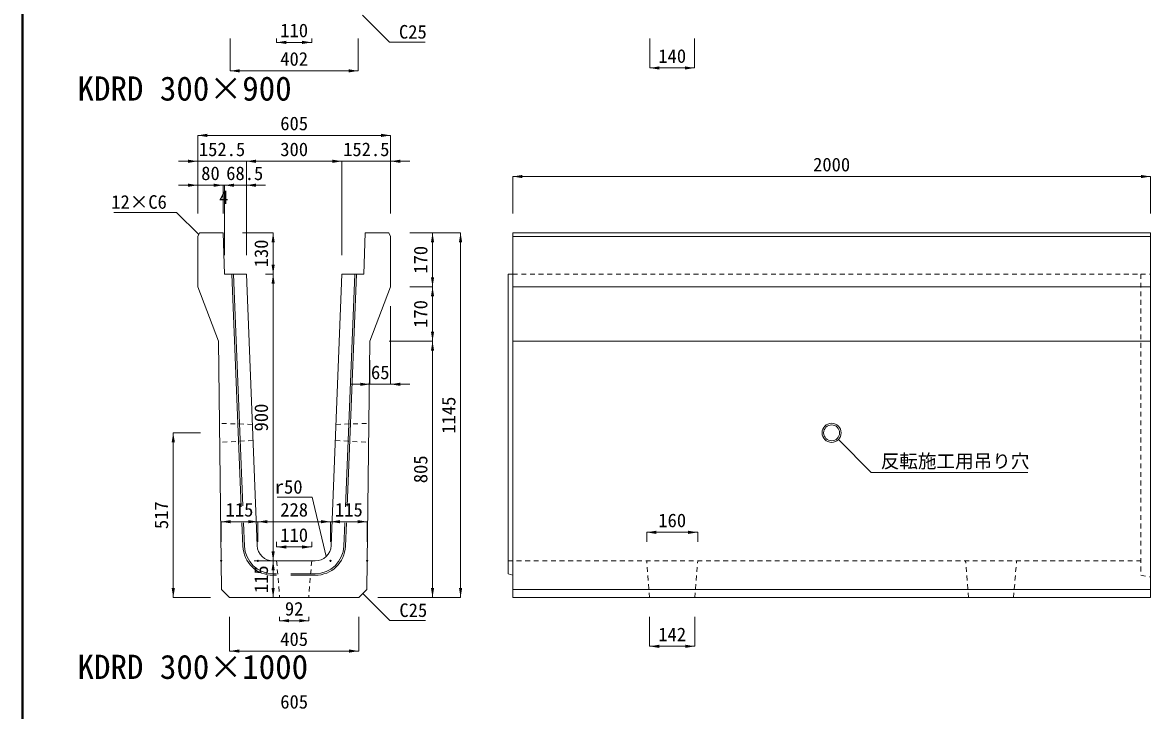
# Model space of a CAD drawing. Units: millimetres at full size; some dimension numbers follow another scale. Extents: x -5540 to 13511, y -4102 to 22994.
# Drawn here: x -4692 to -1154, y -975 to 1184 of the extents above; entities that cross this region are included whole.
import ezdxf
from ezdxf.enums import TextEntityAlignment as Align

# ---------------------------------------------------------------- set-up
doc = ezdxf.new("R2010")
doc.units = ezdxf.units.MM
doc.header["$LTSCALE"] = 40
doc.linetypes.add('USER1', pattern=[0.675, 0.375, -0.3])
for name, color, linetype, lineweight in [('(0-0)', 4, 'Continuous', 5), ('0_2', 7, 'Continuous', 13), ('図枠', 7, 'Continuous', 5), ('寸法線', 7, 'Continuous', 13), ('引出線', 4, 'Continuous', 13), ('本体', 2, 'Continuous', 13), ('補助線', 8, 'Continuous', 13)]:
    doc.layers.add(name, color=color, linetype=linetype, lineweight=lineweight)
doc.styles.add('ＭＳ ゴシック', font='')
doc.styles.get('ＭＳ ゴシック').set_extended_font_data('MS Gothic')

# ---------------------------------------------------------------- blocks, each defined once
blk = doc.blocks.new('filled_arrow')
at = {"color": 0, "linetype": 'Continuous', "lineweight": -2}
blk.add_solid([(7.5, 1.25), (0, 0), (7.5, -1.25)], dxfattribs=at)

msp = doc.modelspace()

# ---------------------------------------------------------------- linework, layer by layer
at = {"layer": '(0-0)'}
for p, q in [((-4005.5, -335.76), (-4034.7, 394.08)), ((-4000.61, -332.88), (-4029.69, 394.08)), ((-3678.82, -335.79), (-3649.63, 394.08)), ((-3673.76, -334.28), (-3644.62, 394.08)), ((-4000.54, -459.72), (-4003.5, -385.92)), ((-3995.55, -459.52), (-3998.49, -385.92)), ((-3683.77, -459.52), (-3680.83, -385.92)), ((-3678.78, -459.72), (-3675.82, -385.92)), ((-3894.72, -545.92), (-3905.62, -545.92)), ((-3905.62, -550.92), (-3894.72, -550.92)), ((-3773.7, -545.92), (-3849.66, -545.92)), ((-3849.66, -550.92), (-3773.7, -550.92))]:
    msp.add_line(p, q, dxfattribs=at)
for centre, radius, start, end in [((-3905.62, -455.92), 95, 182.29066, 270), ((-3905.62, -455.92), 90, 182.2906, 270), ((-3773.7, -455.92), 90, 270, 357.7094), ((-3773.7, -455.92), 95, 270, 357.70934)]:
    msp.add_arc(centre, radius, start, end, dxfattribs=at)
at = {"layer": '図枠', "lineweight": 40}
msp.add_line((-4691.57, 8072.41), (-4691.57, -3677.93), dxfattribs=at)
at = {"layer": '寸法線'}
for p, q in [((-4040.66, 1134.08), (-4040.66, 1032.08)), ((-3894.66, 1134.08), (-3894.66, 1121.47)), ((-3784.66, 1134.08), (-3784.66, 1121.47)), ((-3638.66, 1134.08), (-3638.66, 1032.08)), ((-2723.91, 1134.08), (-2723.91, 1041.1)), ((-2583.9, 1134.08), (-2583.9, 1041.1)), ((-3894.66, 1121.47), (-3784.66, 1121.47)), ((-4040.66, 1032.08), (-3638.66, 1032.08)), ((-2723.91, 1041.1), (-2583.9, 1041.1)), ((-4142.16, 829.59), (-3537.16, 829.59)), ((-4142.16, 584.08), (-4142.16, 829.59)), ((-3537.16, 584.08), (-3537.16, 829.59)), ((-4202.16, 748.33), (-3929.66, 748.33)), ((-4142.16, 584.08), (-4142.16, 748.33)), ((-3989.66, 748.33), (-3689.66, 748.33)), ((-3989.66, 454.08), (-3989.66, 748.33)), ((-3989.66, 454.08), (-3989.66, 748.33)), ((-3749.66, 748.33), (-3477.16, 748.33)), ((-3689.66, 454.08), (-3689.66, 748.33)), ((-3689.66, 454.08), (-3689.66, 748.33)), ((-3537.16, 584.08), (-3537.16, 748.33)), ((-4202.16, 673.11), (-4062.16, 673.11)), ((-4142.16, 584.08), (-4142.16, 673.11)), ((-4092.16, 673.11), (-4028.16, 673.11)), ((-4062.16, 584.08), (-4062.16, 673.11)), ((-4062.16, 584.08), (-4062.16, 673.11)), ((-4058.16, 673.11), (-3929.66, 673.11)), ((-4058.16, 454.08), (-4058.16, 673.11)), ((-4058.16, 454.08), (-4058.16, 673.11)), ((-3989.66, 454.08), (-3989.66, 673.11)), ((-3153.91, 700.49), (-1153.9, 700.49)), ((-3153.91, 584.08), (-3153.91, 700.49)), ((-1153.9, 584.08), (-1153.9, 700.49)), ((-4002.16, 524.08), (-3905.62, 524.08)), ((-3905.62, 394.08), (-3905.62, 524.08)), ((-3477.16, 524.08), (-3405.65, 524.08)), ((-3477.16, 524.08), (-3317.71, 524.08)), ((-3405.65, 354.08), (-3405.65, 524.08)), ((-3317.71, -620.92), (-3317.71, 524.08)), ((-3929.66, 394.08), (-3905.62, 394.08)), ((-3929.66, 394.08), (-3905.62, 394.08)), ((-3905.62, -505.92), (-3905.62, 394.08)), ((-3477.16, 354.08), (-3405.65, 354.08)), ((-3477.16, 354.08), (-3405.65, 354.08)), ((-3405.65, 184.08), (-3405.65, 354.08)), ((-3537.16, 294.08), (-3537.16, 48.41)), ((-3542.16, 184.08), (-3405.65, 184.08)), ((-3542.16, 184.08), (-3405.65, 184.08)), ((-3405.65, -620.92), (-3405.65, 184.08)), ((-3602.16, 124.08), (-3602.16, 48.41)), ((-3662.16, 48.41), (-3477.16, 48.41)), ((-4218.83, -620.92), (-4218.83, -103.92)), ((-4133.61, -103.92), (-4218.83, -103.92)), ((-4068.66, -382.78), (-3953.66, -382.78)), ((-4068.66, -445.87), (-4068.66, -382.78)), ((-3953.66, -445.87), (-3953.66, -382.78)), ((-3953.66, -382.78), (-3725.66, -382.78)), ((-3953.66, -445.87), (-3953.66, -382.78)), ((-3725.66, -445.87), (-3725.66, -382.78)), ((-3725.66, -382.78), (-3610.66, -382.78)), ((-3725.66, -445.87), (-3725.66, -382.78)), ((-3610.66, -445.92), (-3610.66, -382.78)), ((-2733.91, -416.15), (-2573.91, -416.15)), ((-2733.91, -445.92), (-2733.91, -416.15)), ((-2573.91, -445.92), (-2573.91, -416.15)), ((-3894.66, -462.15), (-3894.66, -445.92)), ((-3784.66, -462.15), (-3784.66, -445.92)), ((-3894.66, -462.15), (-3784.66, -462.15)), ((-3905.62, -505.92), (-3965.62, -505.92)), ((-3905.62, -505.92), (-3965.62, -505.92)), ((-3905.62, -620.92), (-3905.62, -505.92)), ((-4102.16, -620.92), (-4218.83, -620.92)), ((-3930.46, -620.92), (-3905.62, -620.92)), ((-3577.16, -620.92), (-3405.65, -620.92)), ((-3577.16, -620.92), (-3317.71, -620.92)), ((-4042.16, -680.92), (-4042.16, -788.81)), ((-3885.46, -680.92), (-3885.46, -693.53)), ((-3885.46, -693.53), (-3793.86, -693.53)), ((-3793.86, -680.92), (-3793.86, -693.53)), ((-3637.16, -680.92), (-3637.16, -788.81)), ((-2724.71, -680.92), (-2724.71, -773.9)), ((-2583.11, -680.92), (-2583.11, -773.9)), ((-2724.71, -773.9), (-2583.11, -773.9)), ((-4042.16, -788.81), (-3637.16, -788.81))]:
    msp.add_line(p, q, dxfattribs=at)
at = {"layer": '引出線'}
for points in [[(-3625.84, 1206.9), (-3540.94, 1122), (-3428.94, 1122)], [(-4139.16, 518.08), (-4209.09, 588.01), (-4405.61, 588.01)], [(-2132.69, -125.14), (-2029.77, -228.06), (-1538.81, -228.06)], [(-3739.06, -491.98), (-3783.33, -306.16), (-3892.59, -306.16)], [(-3624.46, -608.22), (-3539.56, -693.12), (-3427.56, -693.12)]]:
    msp.add_lwpolyline(points, dxfattribs=at)
at = {"layer": '本体'}
for p, q in [((-4142.16, 512.08), (-4136.16, 524.08)), ((-4142.16, 512.08), (-4142.16, 354.08)), ((-4136.16, 524.08), (-4062.16, 524.08)), ((-4062.16, 524.08), (-4058.16, 394.08)), ((-3617.16, 524.08), (-3621.16, 394.08)), ((-3543.16, 524.08), (-3617.16, 524.08)), ((-3537.16, 512.08), (-3543.16, 524.08)), ((-3537.16, 512.08), (-3537.16, 354.08)), ((-3153.91, 524.08), (-1153.91, 524.08)), ((-3153.91, 524.08), (-3153.91, -620.92)), ((-1153.91, 524.08), (-1153.91, -620.92)), ((-4058.16, 394.08), (-3989.66, 394.08)), ((-3955.58, -457.92), (-3989.66, 394.08)), ((-3723.74, -457.92), (-3689.66, 394.08)), ((-3621.16, 394.08), (-3689.66, 394.08)), ((-4142.16, 354.08), (-4077.16, 184.08)), ((-3537.16, 354.08), (-3602.16, 184.08)), ((-4077.16, 184.08), (-4067.56, -595.53)), ((-3602.16, 184.08), (-3611.76, -595.53)), ((-3905.62, -505.92), (-3773.7, -505.92)), ((-4042.16, -620.92), (-4067.56, -595.53)), ((-3637.16, -620.92), (-3611.76, -595.53)), ((-4042.16, -620.92), (-3637.16, -620.92)), ((-3153.91, -620.92), (-1153.91, -620.92))]:
    msp.add_line(p, q, dxfattribs=at)
at = {"layer": '本体', "lineweight": 9}
for p, q in [((-3153.91, 512.08), (-1153.9, 512.08)), ((-3168.9, 394.08), (-3153.91, 394.08)), ((-3168.9, 394.08), (-3168.9, -545.92)), ((-3153.91, 354.08), (-1153.9, 354.08)), ((-3153.91, 184.08), (-1153.9, 184.08)), ((-3153.91, -550.92), (-3168.9, -545.92)), ((-3153.91, -595.53), (-1153.9, -595.53))]:
    msp.add_line(p, q, dxfattribs=at)
at = {"layer": '本体', "linetype": 'USER1', "lineweight": 9}
for p, q in [((-3153.91, 394.08), (-1183.91, 394.08)), ((-1183.91, 394.08), (-1183.91, -550.92)), ((-1183.91, 394.08), (-1153.91, 394.08)), ((-3970.79, -77.65), (-4073.98, -73.92)), ((-3708.53, -77.65), (-3605.34, -73.92)), ((-3968.79, -127.63), (-4073.24, -133.92)), ((-3710.53, -127.63), (-3606.08, -133.92)), ((-3894.66, -505.92), (-3885.46, -620.92)), ((-3784.66, -505.92), (-3793.86, -620.92)), ((-3168.9, -505.92), (-1183.91, -505.92)), ((-2724.71, -620.92), (-2733.91, -505.92)), ((-2583.11, -620.92), (-2573.91, -505.92)), ((-1724.71, -620.92), (-1733.91, -505.92)), ((-1583.11, -620.92), (-1573.91, -505.92)), ((-1183.91, -550.92), (-1153.91, -555.92))]:
    msp.add_line(p, q, dxfattribs=at)
at = {"layer": '本体', "lineweight": 5}
for radius in [30, 25]:
    msp.add_circle((-2153.91, -103.92), radius, dxfattribs=at)
at = {"layer": '本体'}
for centre, start, end in [((-3905.62, -455.92), 182.29065, 270), ((-3773.7, -455.92), 270, 357.70935)]:
    msp.add_arc(centre, 50, start, end, dxfattribs=at)
at = {"layer": '補助線'}
for centre in [(-4068.66, -505.87), (-3953.66, -505.87), (-3725.66, -505.87), (-3610.66, -505.92)]:
    msp.add_circle(centre, 2, dxfattribs=at)

# ---------------------------------------------------------------- block references
at = {"layer": '寸法線', "xscale": 4, "yscale": 4}
for p in [(-3894.66, 1121.47), (-4040.66, 1032.08), (-2723.91, 1041.1), (-4142.16, 829.59), (-3989.66, 748.33), (-3989.66, 748.33), (-3537.16, 748.33), (-4058.16, 673.11), (-3989.66, 673.11), (-3153.91, 700.49), (-3537.16, 48.41), (-4068.66, -382.78), (-3953.66, -382.78), (-3725.66, -382.78), (-2733.91, -416.15), (-3894.66, -462.15), (-3885.46, -693.53), (-2724.71, -773.9), (-4042.16, -788.81)]:
    msp.add_blockref('filled_arrow', p, dxfattribs=at)
for p, rotation in [((-3784.66, 1121.47), 180), ((-3638.66, 1032.08), 180), ((-2583.9, 1041.1), 180), ((-3537.16, 829.59), 180), ((-4142.16, 748.33), 180), ((-3689.66, 748.33), 180), ((-3689.66, 748.33), 180), ((-4142.16, 673.11), 180), ((-4062.16, 673.11), 180), ((-1153.9, 700.49), 180), ((-3905.62, 524.08), 270), ((-3405.65, 524.08), 270), ((-3317.71, 524.08), 270), ((-3905.62, 394.08), 90), ((-3905.62, 394.08), 270), ((-3405.65, 354.08), 90), ((-3405.65, 354.08), 270), ((-3405.65, 184.08), 90), ((-3405.65, 184.08), 270), ((-3602.16, 48.41), 180), ((-4218.83, -103.92), 270), ((-3953.66, -382.78), 180), ((-3725.66, -382.78), 180), ((-3610.66, -382.78), 180), ((-2573.91, -416.15), 180), ((-3784.66, -462.15), 180), ((-3905.62, -505.92), 90), ((-3905.62, -505.92), 270), ((-4218.83, -620.92), 90), ((-3905.62, -620.92), 90), ((-3405.65, -620.92), 90), ((-3317.71, -620.92), 90), ((-3793.86, -693.53), 180), ((-2583.11, -773.9), 180), ((-3637.16, -788.81), 180)]:
    msp.add_blockref('filled_arrow', p, dxfattribs=dict(at, rotation=rotation))
at = {"layer": '引出線', "xscale": 0.133, "yscale": 0.133}
for p, rotation in [((-4139.16, 518.08), 135), ((-2132.69, -125.14), 315), ((-3739.06, -491.98), 103.4), ((-3624.46, -608.22), 315)]:
    msp.add_blockref('filled_arrow', p, dxfattribs=dict(at, rotation=rotation))

# ---------------------------------------------------------------- texts
at = {"layer": '0_2', "style": 'ＭＳ ゴシック'}
for s, p in [('KDRD 300×900', (-4519.19, 915.92)), ('KDRD 300×1000', (-4519.19, -899.08))]:
    msp.add_text(s, height=75.95, dxfattribs=at).set_placement(p, align=Align.BOTTOM_LEFT)
at = {"layer": '寸法線', "style": 'ＭＳ ゴシック'}
for s, p in [('110', (-3839.66, 1158.97)), ('140', (-2653.91, 1078.6)), ('402', (-3839.66, 1069.58)), ('605', (-3839.66, 867.09)), ('152.5', (-4065.91, 785.83)), ('300', (-3839.66, 785.83)), ('152.5', (-3613.41, 785.83)), ('2000', (-2153.9, 737.99)), ('80', (-4102.16, 710.61)), ('68.5', (-3994.68, 710.61)), ('4', (-4060.16, 635.61)), ('65', (-3569.66, 85.91)), ('115', (-4011.16, -345.28)), ('228', (-3839.66, -345.28)), ('115', (-3668.16, -345.28)), ('160', (-2653.91, -378.65)), ('110', (-3839.66, -424.65)), ('92', (-3839.66, -656.03)), ('405', (-3839.66, -751.31)), ('142', (-2653.91, -736.4)), ('605', (-3839.66, -947.91))]:
    msp.add_text(s, height=42.72, dxfattribs=at).set_placement(p, align=Align.MIDDLE_CENTER)
for s, p in [('130', (-3943.12, 459.08)), ('170', (-3443.15, 439.08)), ('170', (-3443.15, 269.08)), ('1145', (-3355.21, -48.42)), ('900', (-3943.12, -55.92)), ('805', (-3443.15, -218.42)), ('517', (-4256.33, -362.42)), ('115', (-3943.12, -563.42))]:
    msp.add_text(s, height=42.72, rotation=90, dxfattribs=at).set_placement(p, align=Align.MIDDLE_CENTER)
at = {"layer": '引出線', "style": 'ＭＳ ゴシック'}
for s, p in [('C25', (-3510.94, 1176)), ('反転施工用吊り穴', (-1999.77, -171.32)), ('C25', (-3509.56, -639.12))]:
    msp.add_text(s, height=42.72, dxfattribs=at).set_placement(p, align=Align.TOP_LEFT)
for s, p in [('12×C6', (-4239.09, 642.01)), ('r50', (-3813.33, -252.16))]:
    msp.add_text(s, height=42.72, dxfattribs=at).set_placement(p, align=Align.TOP_RIGHT)

doc.saveas('drawing.dxf')
